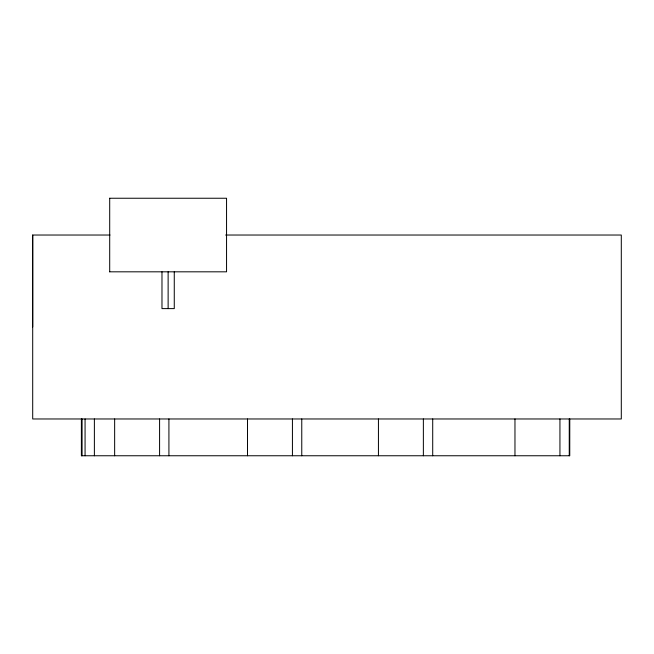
<?xml version="1.0" encoding="UTF-8"?>
<svg xmlns="http://www.w3.org/2000/svg" width="654" height="654" viewBox="0 0 654 654"><rect width="100%" height="100%" fill="white"/><g stroke="black" fill="none" stroke-linecap="round" stroke-linejoin="round"><path stroke-width="0.98" d="M110.044 235.031L32.7 235.031L32.7 418.969L621.3 418.969L621.3 235.031L225.622 235.031M109.692 198.244L226.554 198.244L226.554 271.819L109.692 271.819M81.407 455.756L569.757 455.756L569.781 418.969M569.25 418.969L569.25 455.756M559.938 418.969L559.938 455.756M514.968 418.969L514.968 455.756M432.711 418.969L432.711 455.756M423.367 418.969L423.367 455.756M378.437 418.969L378.437 455.756M301.764 418.969L301.764 455.756M292.428 418.969L292.428 455.756M247.49 418.969L247.49 455.756M174.266 271.819L174.266 308.606L161.979 308.606L161.979 271.819M168.92 418.969L168.92 455.756M168.127 271.819L168.127 308.606M159.584 418.969L159.584 455.756M114.646 418.969L114.646 455.756M109.7 198.244L109.7 271.819M94.38 418.969L94.38 455.756M85.069 418.969L85.069 455.756M82.077 418.969L82.077 455.756M81.382 418.969L81.382 455.756M32.7 235.031L32.7 327"/></g></svg>
